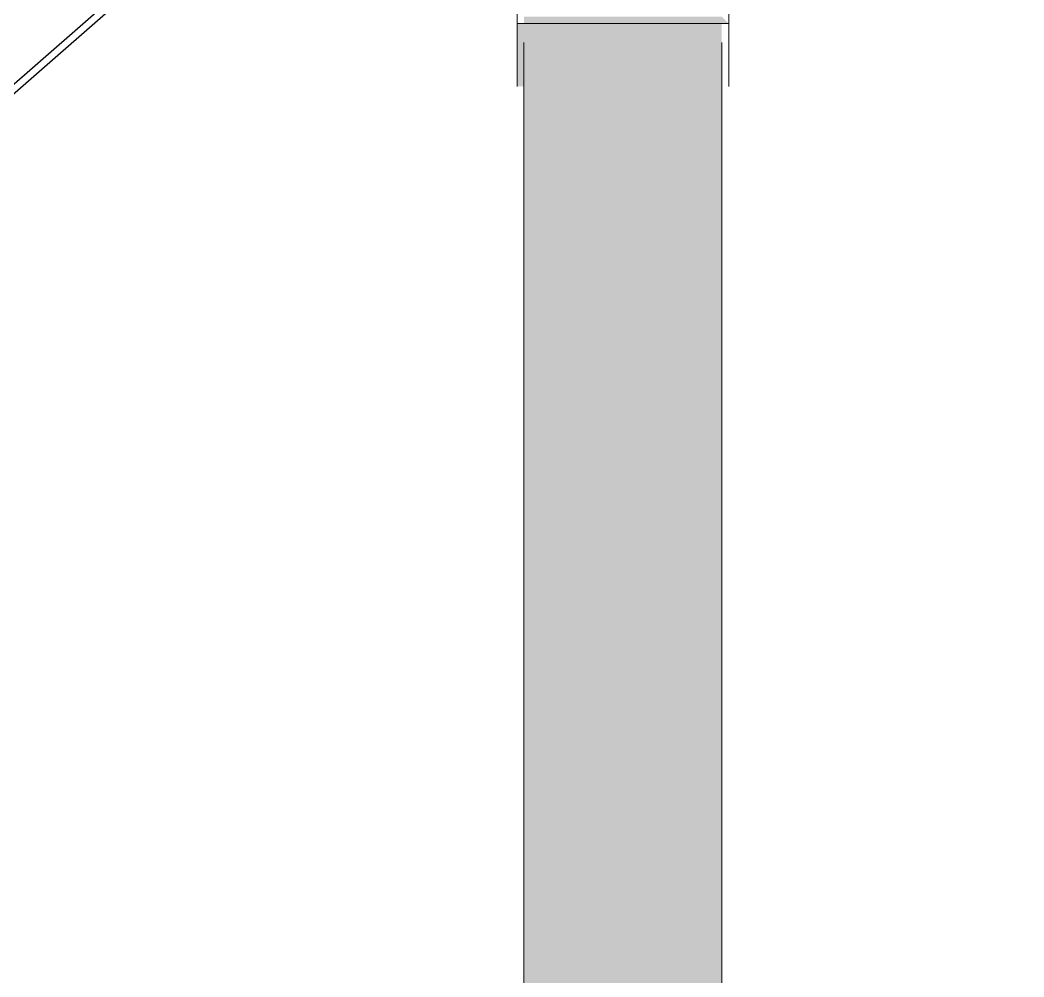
# Model space of a CAD drawing. Header units: metres. Extents: x -5 to 264, y -2 to 18.
# Drawn here: x 0.5691 to 0.7871, y 13.3651 to 13.573 of the extents above; entities that cross this region are included whole.
import ezdxf

# ---------------------------------------------------------------- set-up
doc = ezdxf.new("R2010")
doc.units = ezdxf.units.M
for name, color, linetype, lineweight in [('A-ROOF', 7, 'Continuous', 9), ('A-ROOF-1', 7, 'Continuous', 25), ('S-BEAM', 7, 'Continuous', 5), ('S-BEAM-3', 7, 'Continuous', 15)]:
    doc.layers.add(name, color=color, linetype=linetype, lineweight=lineweight)
doc.layers.add('S-BEAM-1', color=7, linetype='Continuous', lineweight=5, true_color=0xe9e9e9)
doc.layers.add('S-BEAM-2', color=7, linetype='Continuous', lineweight=5, true_color=0xaeaeae)

# ---------------------------------------------------------------- blocks, each defined once
blk = doc.blocks.new('Telhados 1 - Telhados 1-4018348-CORTE A_A')
at = {"layer": 'A-ROOF-1', "flags": 128}
for points in [[(-0.40113, 13.58689), (-0.33139, 13.52581), (-0.25428, 13.47435), (-0.17112, 13.43338), (-0.08333, 13.40359), (0.00759, 13.3855), (0.10009, 13.37942), (0.1926, 13.38544), (0.28353, 13.40347), (0.37134, 13.4332), (0.45452, 13.47412), (0.53166, 13.52553), (0.60144, 13.58656)], [(0.59994, 13.58718), (0.53034, 13.52641), (0.45341, 13.47521), (0.37047, 13.43447), (0.28294, 13.40487), (0.1923, 13.38691), (0.10009, 13.38092), (0.00789, 13.38697), (-0.08275, 13.40499), (-0.17026, 13.43464), (-0.25317, 13.47544), (-0.33006, 13.52669), (-0.39963, 13.58751)]]:
    blk.add_lwpolyline(points, dxfattribs=at)
blk = doc.blocks.new('MK_JOIST_R01 - MK_JOIST_36_-V56-CORTE A_A')
at = {"layer": 'S-BEAM-1'}
for points in [[(0.67851, 13.55855), (0.67851, 13.5676), (0.72149, 13.5676), (0.72149, 13.5722), (0.67701, 13.5722), (0.67701, 13.55855)], [(0.72149, 13.21357), (0.72149, 13.5676), (0.67851, 13.5676), (0.67851, 13.21357), (0.69214, 13.21357)]]:
    blk.add_hatch(color=256, dxfattribs=at).paths.add_polyline_path(points)
at = {"layer": 'S-BEAM-2'}
h = blk.add_hatch(color=256, dxfattribs=at)
h.paths.add_polyline_path([(0.67704, 12.10147), (0.67701, 12.10297), (0.67701, 12.10147)])
h.paths.add_polyline_path([(0.78561, 12.13315), (0.78711, 12.13315), (0.78561, 12.15504)])
h.paths.add_polyline_path([(0.6435, 12.10192), (0.6435, 12.10404), (0.61439, 12.13103)])
h.paths.add_polyline_path([(0.72299, 12.10297), (0.72149, 12.15803), (0.67701, 12.15654), (0.67851, 12.15654), (0.72149, 12.15654), (0.72296, 12.10297)])
h.paths.add_polyline_path([(0.67701, 13.62728), (0.67701, 13.62878), (0.64457, 13.62728)])
h.paths.add_polyline_path([(0.72299, 13.5722), (0.72149, 13.5737), (0.67851, 13.5737), (0.67851, 13.5722), (0.72149, 13.5722)])
h.paths.add_polyline_path([(0.78667, 13.5752), (0.78711, 13.5752), (0.78561, 13.5752)])
h.paths.add_polyline_path([(0.78561, 13.59709), (0.78667, 13.59816), (0.78455, 13.59816)])
at = {"layer": 'S-BEAM'}
for p, q in [((0.67701, 13.55855), (0.67701, 13.5722)), ((0.72299, 13.5722), (0.72299, 13.55855)), ((0.67851, 13.21357), (0.67851, 13.56809)), ((0.72149, 13.56809), (0.72149, 13.21357))]:
    blk.add_line(p, q, dxfattribs=at)
at = {"layer": 'S-BEAM-3'}
for p, q in [((0.67701, 13.62728), (0.67701, 13.5722)), ((0.72299, 13.5722), (0.72299, 13.62728)), ((0.67701, 13.5722), (0.72299, 13.5722))]:
    blk.add_line(p, q, dxfattribs=at)

msp = doc.modelspace()

# ---------------------------------------------------------------- block references
at = {"layer": 'A-ROOF'}
msp.add_blockref('Telhados 1 - Telhados 1-4018348-CORTE A_A', (0, 0), dxfattribs=at)
at = {"layer": 'S-BEAM'}
msp.add_blockref('MK_JOIST_R01 - MK_JOIST_36_-V56-CORTE A_A', (0, 0), dxfattribs=at)

doc.saveas('drawing.dxf')
